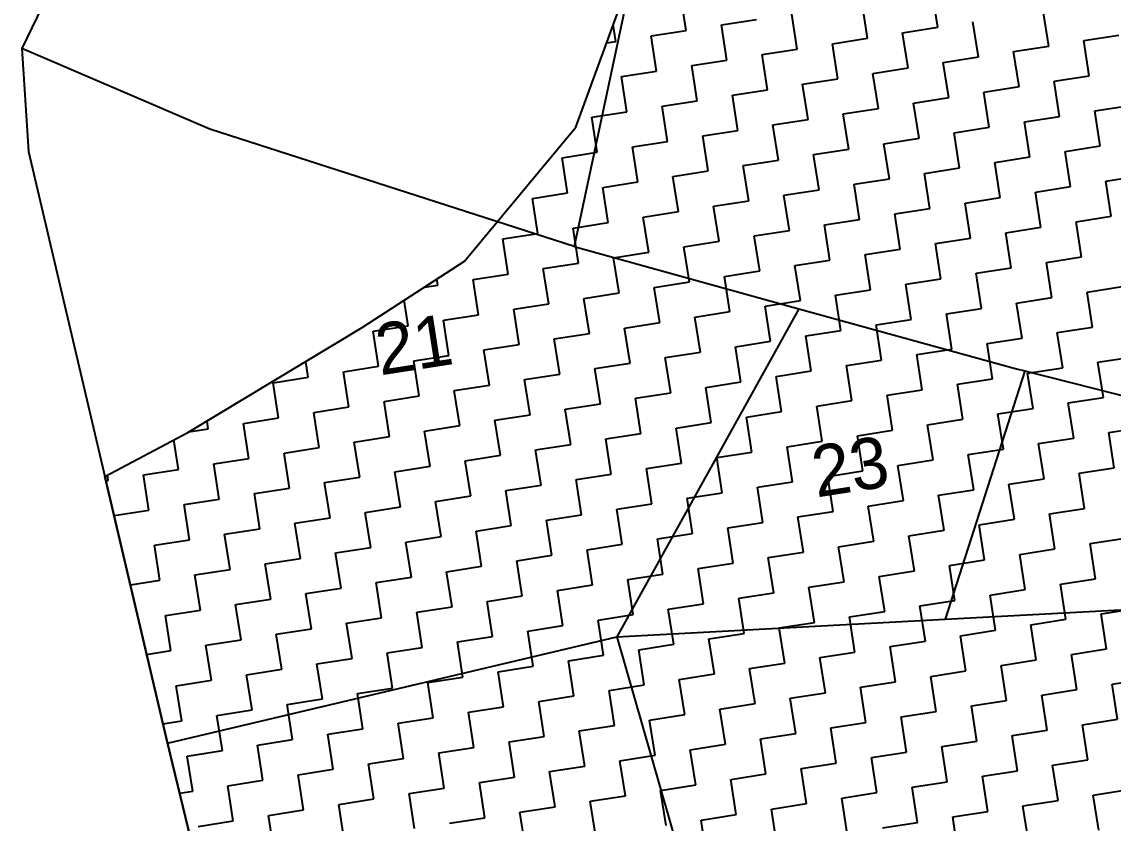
# Model space of a CAD drawing. Header units: metres. Extents: x 288488 to 290462, y 1999122 to 2001536.
# Drawn here: x 289011.4 to 289163.5, y 1999724 to 1999835.8 of the extents above; entities that cross this region are included whole.
import ezdxf
from ezdxf.enums import TextEntityAlignment as Align

# ---------------------------------------------------------------- set-up
doc = ezdxf.new("R2010")
doc.units = ezdxf.units.M
doc.header["$MEASUREMENT"] = 0
for name, color, linetype in [('POLY_HATCH', 12, 'Continuous'), ('POLY_PARCEL', 6, 'Continuous'), ('TEXT_PARCEL', 7, 'Continuous'), ('V_BOUND_LINE', 7, 'Continuous')]:
    doc.layers.add(name, color=color, linetype=linetype)
doc.styles.add('TEXT_MAP', font='')
doc.styles.get('TEXT_MAP').set_extended_font_data('Kruti Dev 050')

msp = doc.modelspace()

# ---------------------------------------------------------------- linework, layer by layer
at = {"layer": 'POLY_HATCH', "linetype": 'Continuous'}
for p, q in [((289104, 1999834.57), (289103.24, 1999839.47)), ((289139.07, 1999835.01), (289138.31, 1999839.91)), ((289129.27, 1999833.48), (289128.51, 1999838.38)), ((289108.9, 1999835.33), (289113.8, 1999836.1)), ((289119.47, 1999831.96), (289118.71, 1999836.86)), ((289154.54, 1999832.4), (289153.77, 1999837.3)), ((289094.2, 1999833.04), (289093.83, 1999835.39)), ((289099.1, 1999833.81), (289104, 1999834.57)), ((289109.67, 1999830.43), (289108.9, 1999835.33)), ((289134.17, 1999834.25), (289139.07, 1999835.01)), ((289144.74, 1999830.87), (289143.97, 1999835.77)), ((289092.9, 1999832.84), (289094.2, 1999833.04)), ((289099.86, 1999828.91), (289099.1, 1999833.81)), ((289124.37, 1999832.72), (289129.27, 1999833.48)), ((289134.93, 1999829.35), (289134.17, 1999834.25)), ((289159.44, 1999833.16), (289164.34, 1999833.92)), ((289160.2, 1999828.26), (289159.44, 1999833.16)), ((289114.57, 1999831.2), (289119.47, 1999831.96)), ((289125.13, 1999827.82), (289124.37, 1999832.72)), ((289149.64, 1999831.63), (289154.54, 1999832.4)), ((289150.4, 1999826.73), (289149.64, 1999831.63)), ((289104.77, 1999829.67), (289109.67, 1999830.43)), ((289115.33, 1999826.29), (289114.57, 1999831.2)), ((289139.83, 1999830.11), (289144.74, 1999830.87)), ((289140.6, 1999825.21), (289139.83, 1999830.11)), ((289094.96, 1999828.14), (289099.86, 1999828.91)), ((289105.53, 1999824.77), (289104.77, 1999829.67)), ((289130.03, 1999828.58), (289134.93, 1999829.35)), ((289130.8, 1999823.68), (289130.03, 1999828.58)), ((289095.73, 1999823.24), (289094.96, 1999828.14)), ((289120.23, 1999827.06), (289125.13, 1999827.82)), ((289120.99, 1999822.16), (289120.23, 1999827.06)), ((289155.3, 1999827.5), (289160.2, 1999828.26)), ((289156.06, 1999822.59), (289155.3, 1999827.5)), ((289110.43, 1999825.53), (289115.33, 1999826.29)), ((289111.19, 1999820.63), (289110.43, 1999825.53)), ((289145.5, 1999825.97), (289150.4, 1999826.73)), ((289146.26, 1999821.07), (289145.5, 1999825.97)), ((289100.63, 1999824.01), (289105.53, 1999824.77)), ((289101.39, 1999819.1), (289100.63, 1999824.01)), ((289135.7, 1999824.44), (289140.6, 1999825.21)), ((289136.46, 1999819.54), (289135.7, 1999824.44)), ((289160.96, 1999823.36), (289165.86, 1999824.12)), ((289090.83, 1999822.48), (289095.73, 1999823.24)), ((289091.59, 1999817.58), (289090.83, 1999822.48)), ((289125.89, 1999822.92), (289130.8, 1999823.68)), ((289126.66, 1999818.02), (289125.89, 1999822.92)), ((289151.16, 1999821.83), (289156.06, 1999822.59)), ((289161.73, 1999818.46), (289160.96, 1999823.36)), ((289116.09, 1999821.39), (289120.99, 1999822.16)), ((289116.86, 1999816.49), (289116.09, 1999821.39)), ((289141.36, 1999820.31), (289146.26, 1999821.07)), ((289151.92, 1999816.93), (289151.16, 1999821.83)), ((289106.29, 1999819.87), (289111.19, 1999820.63)), ((289107.05, 1999814.97), (289106.29, 1999819.87)), ((289131.56, 1999818.78), (289136.46, 1999819.54)), ((289142.12, 1999815.41), (289141.36, 1999820.31)), ((289096.49, 1999818.34), (289101.39, 1999819.1)), ((289097.25, 1999813.44), (289096.49, 1999818.34)), ((289121.76, 1999817.26), (289126.66, 1999818.02)), ((289132.32, 1999813.88), (289131.56, 1999818.78)), ((289156.83, 1999817.69), (289161.73, 1999818.46)), ((289086.69, 1999816.82), (289091.59, 1999817.58)), ((289087.45, 1999811.92), (289086.69, 1999816.82)), ((289111.95, 1999815.73), (289116.86, 1999816.49)), ((289122.52, 1999812.35), (289121.76, 1999817.26)), ((289147.02, 1999816.17), (289151.92, 1999816.93)), ((289157.59, 1999812.79), (289156.83, 1999817.69)), ((289102.15, 1999814.2), (289107.05, 1999814.97)), ((289112.72, 1999810.83), (289111.95, 1999815.73)), ((289137.22, 1999814.64), (289142.12, 1999815.41)), ((289147.79, 1999811.27), (289147.02, 1999816.17)), ((289092.35, 1999812.68), (289097.25, 1999813.44)), ((289102.92, 1999809.3), (289102.15, 1999814.2)), ((289127.42, 1999813.12), (289132.32, 1999813.88)), ((289137.98, 1999809.74), (289137.22, 1999814.64)), ((289162.49, 1999813.56), (289167.39, 1999814.32)), ((289163.25, 1999808.66), (289162.49, 1999813.56)), ((289082.55, 1999811.15), (289087.45, 1999811.92)), ((289093.11, 1999807.78), (289092.35, 1999812.68)), ((289117.62, 1999811.59), (289122.52, 1999812.35)), ((289128.18, 1999808.22), (289127.42, 1999813.12)), ((289152.69, 1999812.03), (289157.59, 1999812.79)), ((289153.45, 1999807.13), (289152.69, 1999812.03)), ((289083.31, 1999806.25), (289082.55, 1999811.15)), ((289107.82, 1999810.07), (289112.72, 1999810.83)), ((289118.38, 1999806.69), (289117.62, 1999811.59)), ((289142.89, 1999810.5), (289147.79, 1999811.27)), ((289143.65, 1999805.6), (289142.89, 1999810.5)), ((289098.01, 1999808.54), (289102.92, 1999809.3)), ((289108.58, 1999805.17), (289107.82, 1999810.07)), ((289133.08, 1999808.98), (289137.98, 1999809.74)), ((289133.85, 1999804.08), (289133.08, 1999808.98)), ((289158.35, 1999807.89), (289163.25, 1999808.66)), ((289088.21, 1999807.01), (289093.11, 1999807.78)), ((289098.78, 1999803.64), (289098.01, 1999808.54)), ((289123.28, 1999807.45), (289128.18, 1999808.22)), ((289124.04, 1999802.55), (289123.28, 1999807.45)), ((289148.55, 1999806.37), (289153.45, 1999807.13)), ((289159.11, 1999802.99), (289158.35, 1999807.89)), ((289078.41, 1999805.49), (289083.31, 1999806.25)), ((289088.98, 1999802.11), (289088.21, 1999807.01)), ((289113.48, 1999805.93), (289118.38, 1999806.69)), ((289114.24, 1999801.03), (289113.48, 1999805.93)), ((289138.75, 1999804.84), (289143.65, 1999805.6)), ((289149.31, 1999801.47), (289148.55, 1999806.37)), ((289079.17, 1999800.59), (289078.41, 1999805.49)), ((289103.68, 1999804.4), (289108.58, 1999805.17)), ((289104.44, 1999799.5), (289103.68, 1999804.4)), ((289128.95, 1999803.32), (289133.85, 1999804.08)), ((289139.51, 1999799.94), (289138.75, 1999804.84)), ((289093.88, 1999802.88), (289098.78, 1999803.64)), ((289094.64, 1999797.98), (289093.88, 1999802.88)), ((289119.14, 1999801.79), (289124.04, 1999802.55)), ((289129.71, 1999798.41), (289128.95, 1999803.32)), ((289154.21, 1999802.23), (289159.11, 1999802.99)), ((289084.07, 1999801.35), (289088.98, 1999802.11)), ((289084.84, 1999796.45), (289084.07, 1999801.35)), ((289109.34, 1999800.26), (289114.24, 1999801.03)), ((289119.91, 1999796.89), (289119.14, 1999801.79)), ((289144.41, 1999800.7), (289149.31, 1999801.47)), ((289154.98, 1999797.33), (289154.21, 1999802.23)), ((289069.37, 1999799.06), (289069.24, 1999799.91)), ((289074.27, 1999799.83), (289079.17, 1999800.59)), ((289075.04, 1999794.92), (289074.27, 1999799.83)), ((289099.54, 1999798.74), (289104.44, 1999799.5)), ((289110.1, 1999795.36), (289109.34, 1999800.26)), ((289134.61, 1999799.18), (289139.51, 1999799.94)), ((289145.17, 1999795.8), (289144.41, 1999800.7)), ((289067.49, 1999798.77), (289069.37, 1999799.06)), ((289089.74, 1999797.21), (289094.64, 1999797.98)), ((289100.3, 1999793.84), (289099.54, 1999798.74)), ((289124.81, 1999797.65), (289129.71, 1999798.41)), ((289135.37, 1999794.28), (289134.61, 1999799.18)), ((289159.88, 1999798.09), (289164.78, 1999798.85)), ((289160.64, 1999793.19), (289159.88, 1999798.09)), ((289065.23, 1999793.4), (289064.68, 1999796.95)), ((289079.94, 1999795.69), (289084.84, 1999796.45)), ((289090.5, 1999792.31), (289089.74, 1999797.21)), ((289115.01, 1999796.13), (289119.91, 1999796.89)), ((289125.57, 1999792.75), (289124.81, 1999797.65)), ((289150.07, 1999796.56), (289154.98, 1999797.33)), ((289150.84, 1999791.66), (289150.07, 1999796.56)), ((289070.13, 1999794.16), (289075.04, 1999794.92)), ((289080.7, 1999790.79), (289079.94, 1999795.69)), ((289105.2, 1999794.6), (289110.1, 1999795.36)), ((289115.77, 1999791.23), (289115.01, 1999796.13)), ((289140.27, 1999795.04), (289145.17, 1999795.8)), ((289141.04, 1999790.14), (289140.27, 1999795.04)), ((289060.33, 1999792.64), (289065.23, 1999793.4)), ((289070.9, 1999789.26), (289070.13, 1999794.16)), ((289095.4, 1999793.07), (289100.3, 1999793.84)), ((289105.97, 1999789.7), (289105.2, 1999794.6)), ((289130.47, 1999793.51), (289135.37, 1999794.28)), ((289131.23, 1999788.61), (289130.47, 1999793.51)), ((289061.1, 1999787.74), (289060.33, 1999792.64)), ((289085.6, 1999791.55), (289090.5, 1999792.31)), ((289096.16, 1999788.17), (289095.4, 1999793.07)), ((289120.67, 1999791.99), (289125.57, 1999792.75)), ((289121.43, 1999787.09), (289120.67, 1999791.99)), ((289155.74, 1999792.43), (289160.64, 1999793.19)), ((289156.5, 1999787.53), (289155.74, 1999792.43)), ((289075.8, 1999790.02), (289080.7, 1999790.79)), ((289086.36, 1999786.65), (289085.6, 1999791.55)), ((289110.87, 1999790.46), (289115.77, 1999791.23)), ((289111.63, 1999785.56), (289110.87, 1999790.46)), ((289145.94, 1999790.9), (289150.84, 1999791.66)), ((289146.7, 1999786), (289145.94, 1999790.9)), ((289066, 1999788.5), (289070.9, 1999789.26)), ((289076.56, 1999785.12), (289075.8, 1999790.02)), ((289101.07, 1999788.94), (289105.97, 1999789.7)), ((289101.83, 1999784.04), (289101.07, 1999788.94)), ((289136.14, 1999789.38), (289141.04, 1999790.14)), ((289136.9, 1999784.47), (289136.14, 1999789.38)), ((289161.4, 1999788.29), (289166.3, 1999789.05)), ((289051.29, 1999786.21), (289050.95, 1999788.41)), ((289056.19, 1999786.97), (289061.1, 1999787.74)), ((289066.76, 1999783.6), (289066, 1999788.5)), ((289091.26, 1999787.41), (289096.16, 1999788.17)), ((289092.03, 1999782.51), (289091.26, 1999787.41)), ((289126.33, 1999787.85), (289131.23, 1999788.61)), ((289127.1, 1999782.95), (289126.33, 1999787.85)), ((289151.6, 1999786.76), (289156.5, 1999787.53)), ((289162.17, 1999783.39), (289161.4, 1999788.29)), ((289046.39, 1999785.45), (289051.29, 1999786.21)), ((289056.96, 1999782.07), (289056.19, 1999786.97)), ((289081.46, 1999785.89), (289086.36, 1999786.65)), ((289082.22, 1999780.98), (289081.46, 1999785.89)), ((289116.53, 1999786.32), (289121.43, 1999787.09)), ((289117.29, 1999781.42), (289116.53, 1999786.32)), ((289141.8, 1999785.24), (289146.7, 1999786)), ((289152.36, 1999781.86), (289151.6, 1999786.76)), ((289047.16, 1999780.55), (289046.39, 1999785.45)), ((289071.66, 1999784.36), (289076.56, 1999785.12)), ((289072.42, 1999779.46), (289071.66, 1999784.36)), ((289106.73, 1999784.8), (289111.63, 1999785.56)), ((289107.49, 1999779.9), (289106.73, 1999784.8)), ((289132, 1999783.71), (289136.9, 1999784.47)), ((289142.56, 1999780.34), (289141.8, 1999785.24)), ((289061.86, 1999782.83), (289066.76, 1999783.6)), ((289062.62, 1999777.93), (289061.86, 1999782.83)), ((289096.93, 1999783.27), (289101.83, 1999784.04)), ((289097.69, 1999778.37), (289096.93, 1999783.27)), ((289122.2, 1999782.19), (289127.1, 1999782.95)), ((289132.76, 1999778.81), (289132, 1999783.71)), ((289157.26, 1999782.62), (289162.17, 1999783.39)), ((289052.06, 1999781.31), (289056.96, 1999782.07)), ((289052.82, 1999776.41), (289052.06, 1999781.31)), ((289087.13, 1999781.75), (289092.03, 1999782.51)), ((289087.89, 1999776.85), (289087.13, 1999781.75)), ((289112.39, 1999780.66), (289117.29, 1999781.42)), ((289122.96, 1999777.29), (289122.2, 1999782.19)), ((289147.46, 1999781.1), (289152.36, 1999781.86)), ((289158.03, 1999777.72), (289157.26, 1999782.62)), ((289037.35, 1999779.02), (289037.18, 1999780.12)), ((289042.25, 1999779.78), (289047.16, 1999780.55)), ((289043.02, 1999774.88), (289042.25, 1999779.78)), ((289077.32, 1999780.22), (289082.22, 1999780.98)), ((289078.09, 1999775.32), (289077.32, 1999780.22)), ((289102.59, 1999779.13), (289107.49, 1999779.9)), ((289113.16, 1999775.76), (289112.39, 1999780.66)), ((289137.66, 1999779.57), (289142.56, 1999780.34)), ((289148.23, 1999776.2), (289147.46, 1999781.1)), ((289034.65, 1999778.6), (289037.35, 1999779.02)), ((289067.52, 1999778.7), (289072.42, 1999779.46)), ((289068.29, 1999773.8), (289067.52, 1999778.7)), ((289092.79, 1999777.61), (289097.69, 1999778.37)), ((289103.35, 1999774.23), (289102.59, 1999779.13)), ((289127.86, 1999778.05), (289132.76, 1999778.81)), ((289138.42, 1999774.67), (289137.66, 1999779.57)), ((289162.93, 1999778.49), (289167.83, 1999779.25)), ((289163.69, 1999773.59), (289162.93, 1999778.49)), ((289033.22, 1999773.36), (289032.57, 1999777.49)), ((289057.72, 1999777.17), (289062.62, 1999777.93)), ((289058.48, 1999772.27), (289057.72, 1999777.17)), ((289082.99, 1999776.08), (289087.89, 1999776.85)), ((289093.55, 1999772.71), (289092.79, 1999777.61)), ((289118.06, 1999776.52), (289122.96, 1999777.29)), ((289128.62, 1999773.15), (289127.86, 1999778.05)), ((289153.13, 1999776.96), (289158.03, 1999777.72)), ((289153.89, 1999772.06), (289153.13, 1999776.96)), ((289047.92, 1999775.64), (289052.82, 1999776.41)), ((289048.68, 1999770.74), (289047.92, 1999775.64)), ((289073.19, 1999774.56), (289078.09, 1999775.32)), ((289083.75, 1999771.18), (289082.99, 1999776.08)), ((289108.26, 1999775), (289113.16, 1999775.76)), ((289118.82, 1999771.62), (289118.06, 1999776.52)), ((289143.32, 1999775.44), (289148.23, 1999776.2)), ((289144.09, 1999770.53), (289143.32, 1999775.44)), ((289038.12, 1999774.12), (289043.02, 1999774.88)), ((289038.88, 1999769.22), (289038.12, 1999774.12)), ((289063.38, 1999773.03), (289068.29, 1999773.8)), ((289073.95, 1999769.66), (289073.19, 1999774.56)), ((289098.45, 1999773.47), (289103.35, 1999774.23)), ((289109.02, 1999770.1), (289108.26, 1999775)), ((289133.52, 1999773.91), (289138.42, 1999774.67)), ((289134.29, 1999769.01), (289133.52, 1999773.91)), ((289023.41, 1999771.83), (289023.3, 1999772.59)), ((289028.31, 1999772.59), (289033.22, 1999773.36)), ((289029.08, 1999767.69), (289028.31, 1999772.59)), ((289053.58, 1999771.51), (289058.48, 1999772.27)), ((289064.15, 1999768.13), (289063.38, 1999773.03)), ((289088.65, 1999771.95), (289093.55, 1999772.71)), ((289099.22, 1999768.57), (289098.45, 1999773.47)), ((289123.72, 1999772.38), (289128.62, 1999773.15)), ((289124.48, 1999767.48), (289123.72, 1999772.38)), ((289158.79, 1999772.82), (289163.69, 1999773.59)), ((289159.55, 1999767.92), (289158.79, 1999772.82)), ((289023.08, 1999771.78), (289023.41, 1999771.83)), ((289043.78, 1999769.98), (289048.68, 1999770.74)), ((289054.35, 1999766.61), (289053.58, 1999771.51)), ((289078.85, 1999770.42), (289083.75, 1999771.18)), ((289089.41, 1999767.04), (289088.65, 1999771.95)), ((289113.92, 1999770.86), (289118.82, 1999771.62)), ((289114.68, 1999765.96), (289113.92, 1999770.86)), ((289148.99, 1999771.3), (289153.89, 1999772.06)), ((289149.75, 1999766.4), (289148.99, 1999771.3)), ((289033.98, 1999768.46), (289038.88, 1999769.22)), ((289044.54, 1999765.08), (289043.78, 1999769.98)), ((289069.05, 1999768.89), (289073.95, 1999769.66)), ((289079.61, 1999765.52), (289078.85, 1999770.42)), ((289104.12, 1999769.33), (289109.02, 1999770.1)), ((289104.88, 1999764.43), (289104.12, 1999769.33)), ((289139.19, 1999769.77), (289144.09, 1999770.53)), ((289139.95, 1999764.87), (289139.19, 1999769.77)), ((289024.21, 1999766.94), (289029.08, 1999767.69)), ((289034.74, 1999763.55), (289033.98, 1999768.46)), ((289059.25, 1999767.37), (289064.15, 1999768.13)), ((289069.81, 1999763.99), (289069.05, 1999768.89)), ((289094.32, 1999767.81), (289099.22, 1999768.57)), ((289095.08, 1999762.91), (289094.32, 1999767.81)), ((289129.38, 1999768.25), (289134.29, 1999769.01)), ((289130.15, 1999763.35), (289129.38, 1999768.25)), ((289154.65, 1999767.16), (289159.55, 1999767.92)), ((289049.44, 1999765.84), (289054.35, 1999766.61)), ((289060.01, 1999762.47), (289059.25, 1999767.37)), ((289084.51, 1999766.28), (289089.41, 1999767.04)), ((289085.28, 1999761.38), (289084.51, 1999766.28)), ((289119.58, 1999766.72), (289124.48, 1999767.48)), ((289120.35, 1999761.82), (289119.58, 1999766.72)), ((289144.85, 1999765.63), (289149.75, 1999766.4)), ((289155.41, 1999762.26), (289154.65, 1999767.16)), ((289039.64, 1999764.32), (289044.54, 1999765.08)), ((289050.21, 1999760.94), (289049.44, 1999765.84)), ((289074.71, 1999764.76), (289079.61, 1999765.52)), ((289075.47, 1999759.86), (289074.71, 1999764.76)), ((289109.78, 1999765.19), (289114.68, 1999765.96)), ((289110.54, 1999760.29), (289109.78, 1999765.19)), ((289135.05, 1999764.11), (289139.95, 1999764.87)), ((289145.61, 1999760.73), (289144.85, 1999765.63)), ((289029.84, 1999762.79), (289034.74, 1999763.55)), ((289040.41, 1999759.42), (289039.64, 1999764.32)), ((289064.91, 1999763.23), (289069.81, 1999763.99)), ((289065.67, 1999758.33), (289064.91, 1999763.23)), ((289099.98, 1999763.67), (289104.88, 1999764.43)), ((289100.74, 1999758.77), (289099.98, 1999763.67)), ((289125.25, 1999762.58), (289130.15, 1999763.35)), ((289135.81, 1999759.21), (289135.05, 1999764.11)), ((289160.32, 1999763.02), (289165.22, 1999763.78)), ((289161.08, 1999758.12), (289160.32, 1999763.02)), ((289030.6, 1999757.89), (289029.84, 1999762.79)), ((289055.11, 1999761.7), (289060.01, 1999762.47)), ((289055.87, 1999756.8), (289055.11, 1999761.7)), ((289090.18, 1999762.14), (289095.08, 1999762.91)), ((289090.94, 1999757.24), (289090.18, 1999762.14)), ((289115.44, 1999761.06), (289120.35, 1999761.82)), ((289126.01, 1999757.68), (289125.25, 1999762.58)), ((289150.51, 1999761.5), (289155.41, 1999762.26)), ((289151.28, 1999756.59), (289150.51, 1999761.5)), ((289045.31, 1999760.18), (289050.21, 1999760.94)), ((289046.07, 1999755.28), (289045.31, 1999760.18)), ((289080.38, 1999760.62), (289085.28, 1999761.38)), ((289081.14, 1999755.72), (289080.38, 1999760.62)), ((289105.64, 1999759.53), (289110.54, 1999760.29)), ((289116.21, 1999756.16), (289115.44, 1999761.06)), ((289140.71, 1999759.97), (289145.61, 1999760.73)), ((289141.47, 1999755.07), (289140.71, 1999759.97)), ((289035.5, 1999758.65), (289040.41, 1999759.42)), ((289036.27, 1999753.75), (289035.5, 1999758.65)), ((289070.57, 1999759.09), (289075.47, 1999759.86)), ((289071.34, 1999754.19), (289070.57, 1999759.09)), ((289095.84, 1999758.01), (289100.74, 1999758.77)), ((289106.41, 1999754.63), (289105.64, 1999759.53)), ((289130.91, 1999758.44), (289135.81, 1999759.21)), ((289131.67, 1999753.54), (289130.91, 1999758.44)), ((289026.49, 1999757.25), (289030.6, 1999757.89)), ((289060.77, 1999757.57), (289065.67, 1999758.33)), ((289061.53, 1999752.67), (289060.77, 1999757.57)), ((289086.04, 1999756.48), (289090.94, 1999757.24)), ((289096.6, 1999753.1), (289095.84, 1999758.01)), ((289121.11, 1999756.92), (289126.01, 1999757.68)), ((289121.87, 1999752.02), (289121.11, 1999756.92)), ((289156.18, 1999757.36), (289161.08, 1999758.12)), ((289156.94, 1999752.46), (289156.18, 1999757.36)), ((289050.97, 1999756.04), (289055.87, 1999756.8)), ((289051.73, 1999751.14), (289050.97, 1999756.04)), ((289076.24, 1999754.95), (289081.14, 1999755.72)), ((289086.8, 1999751.58), (289086.04, 1999756.48)), ((289111.31, 1999755.39), (289116.21, 1999756.16)), ((289112.07, 1999750.49), (289111.31, 1999755.39)), ((289146.38, 1999755.83), (289151.28, 1999756.59)), ((289147.14, 1999750.93), (289146.38, 1999755.83)), ((289041.17, 1999754.52), (289046.07, 1999755.28)), ((289041.93, 1999749.61), (289041.17, 1999754.52)), ((289066.44, 1999753.43), (289071.34, 1999754.19)), ((289077, 1999750.05), (289076.24, 1999754.95)), ((289101.5, 1999753.87), (289106.41, 1999754.63)), ((289102.27, 1999748.97), (289101.5, 1999753.87)), ((289136.57, 1999754.31), (289141.47, 1999755.07)), ((289137.34, 1999749.41), (289136.57, 1999754.31)), ((289161.84, 1999753.22), (289166.74, 1999753.98)), ((289031.37, 1999752.99), (289036.27, 1999753.75)), ((289032.13, 1999748.09), (289031.37, 1999752.99)), ((289056.63, 1999751.9), (289061.53, 1999752.67)), ((289067.2, 1999748.53), (289066.44, 1999753.43)), ((289091.7, 1999752.34), (289096.6, 1999753.1)), ((289092.47, 1999747.44), (289091.7, 1999752.34)), ((289126.77, 1999752.78), (289131.67, 1999753.54)), ((289127.53, 1999747.88), (289126.77, 1999752.78)), ((289152.04, 1999751.69), (289156.94, 1999752.46)), ((289162.6, 1999748.32), (289161.84, 1999753.22)), ((289046.83, 1999750.38), (289051.73, 1999751.14)), ((289057.4, 1999747), (289056.63, 1999751.9)), ((289081.9, 1999750.82), (289086.8, 1999751.58)), ((289082.66, 1999745.92), (289081.9, 1999750.82)), ((289116.97, 1999751.25), (289121.87, 1999752.02)), ((289117.73, 1999746.35), (289116.97, 1999751.25)), ((289142.24, 1999750.17), (289147.14, 1999750.93)), ((289152.8, 1999746.79), (289152.04, 1999751.69)), ((289037.03, 1999748.85), (289041.93, 1999749.61)), ((289047.59, 1999745.48), (289046.83, 1999750.38)), ((289072.1, 1999749.29), (289077, 1999750.05)), ((289072.86, 1999744.39), (289072.1, 1999749.29)), ((289107.17, 1999749.73), (289112.07, 1999750.49)), ((289107.93, 1999744.83), (289107.17, 1999749.73)), ((289132.44, 1999748.64), (289137.34, 1999749.41)), ((289143, 1999745.27), (289142.24, 1999750.17)), ((289028.76, 1999747.56), (289032.13, 1999748.09)), ((289037.79, 1999743.95), (289037.03, 1999748.85)), ((289062.3, 1999747.76), (289067.2, 1999748.53)), ((289063.06, 1999742.86), (289062.3, 1999747.76)), ((289097.37, 1999748.2), (289102.27, 1999748.97)), ((289098.13, 1999743.3), (289097.37, 1999748.2)), ((289122.63, 1999747.12), (289127.53, 1999747.88)), ((289133.2, 1999743.74), (289132.44, 1999748.64)), ((289157.7, 1999747.56), (289162.6, 1999748.32)), ((289052.5, 1999746.24), (289057.4, 1999747)), ((289053.26, 1999741.34), (289052.5, 1999746.24)), ((289087.56, 1999746.68), (289092.47, 1999747.44)), ((289088.33, 1999741.78), (289087.56, 1999746.68)), ((289112.83, 1999745.59), (289117.73, 1999746.35)), ((289123.4, 1999742.22), (289122.63, 1999747.12)), ((289147.9, 1999746.03), (289152.8, 1999746.79)), ((289158.47, 1999742.65), (289157.7, 1999747.56)), ((289042.69, 1999744.71), (289047.59, 1999745.48)), ((289043.46, 1999739.81), (289042.69, 1999744.71)), ((289077.76, 1999745.15), (289082.66, 1999745.92)), ((289078.53, 1999740.25), (289077.76, 1999745.15)), ((289103.03, 1999744.07), (289107.93, 1999744.83)), ((289113.59, 1999740.69), (289112.83, 1999745.59)), ((289138.1, 1999744.5), (289143, 1999745.27)), ((289148.66, 1999741.13), (289147.9, 1999746.03)), ((289032.89, 1999743.19), (289037.79, 1999743.95)), ((289033.65, 1999738.29), (289032.89, 1999743.19)), ((289067.96, 1999743.63), (289072.86, 1999744.39)), ((289068.72, 1999738.73), (289067.96, 1999743.63)), ((289093.23, 1999742.54), (289098.13, 1999743.3)), ((289103.79, 1999739.16), (289103.03, 1999744.07)), ((289128.3, 1999742.98), (289133.2, 1999743.74)), ((289138.86, 1999739.6), (289138.1, 1999744.5)), ((289163.37, 1999743.42), (289168.27, 1999744.18)), ((289164.13, 1999738.52), (289163.37, 1999743.42)), ((289058.16, 1999742.1), (289063.06, 1999742.86)), ((289058.92, 1999737.2), (289058.16, 1999742.1)), ((289083.43, 1999741.01), (289088.33, 1999741.78)), ((289093.99, 1999737.64), (289093.23, 1999742.54)), ((289118.5, 1999741.45), (289123.4, 1999742.22)), ((289129.06, 1999738.08), (289128.3, 1999742.98)), ((289153.56, 1999741.89), (289158.47, 1999742.65)), ((289154.33, 1999736.99), (289153.56, 1999741.89)), ((289048.36, 1999740.58), (289053.26, 1999741.34)), ((289049.12, 1999735.67), (289048.36, 1999740.58)), ((289073.62, 1999739.49), (289078.53, 1999740.25)), ((289084.19, 1999736.11), (289083.43, 1999741.01)), ((289108.69, 1999739.93), (289113.59, 1999740.69)), ((289119.26, 1999736.55), (289118.5, 1999741.45)), ((289143.76, 1999740.37), (289148.66, 1999741.13)), ((289144.53, 1999735.47), (289143.76, 1999740.37)), ((289038.56, 1999739.05), (289043.46, 1999739.81)), ((289039.32, 1999734.15), (289038.56, 1999739.05)), ((289063.82, 1999737.96), (289068.72, 1999738.73)), ((289074.39, 1999734.59), (289073.62, 1999739.49)), ((289098.89, 1999738.4), (289103.79, 1999739.16)), ((289109.46, 1999735.03), (289108.69, 1999739.93)), ((289133.96, 1999738.84), (289138.86, 1999739.6)), ((289134.72, 1999733.94), (289133.96, 1999738.84)), ((289031.03, 1999737.88), (289033.65, 1999738.29)), ((289054.02, 1999736.44), (289058.92, 1999737.2)), ((289064.59, 1999733.06), (289063.82, 1999737.96)), ((289089.09, 1999736.88), (289093.99, 1999737.64)), ((289099.65, 1999733.5), (289098.89, 1999738.4)), ((289124.16, 1999737.32), (289129.06, 1999738.08)), ((289124.92, 1999732.41), (289124.16, 1999737.32)), ((289159.23, 1999737.75), (289164.13, 1999738.52)), ((289159.99, 1999732.85), (289159.23, 1999737.75)), ((289044.22, 1999734.91), (289049.12, 1999735.67)), ((289054.78, 1999731.54), (289054.02, 1999736.44)), ((289079.29, 1999735.35), (289084.19, 1999736.11)), ((289089.85, 1999731.98), (289089.09, 1999736.88)), ((289114.36, 1999735.79), (289119.26, 1999736.55)), ((289115.12, 1999730.89), (289114.36, 1999735.79)), ((289149.43, 1999736.23), (289154.33, 1999736.99)), ((289150.19, 1999731.33), (289149.43, 1999736.23)), ((289034.42, 1999733.39), (289039.32, 1999734.15)), ((289044.98, 1999730.01), (289044.22, 1999734.91)), ((289069.49, 1999733.83), (289074.39, 1999734.59)), ((289080.05, 1999730.45), (289079.29, 1999735.35)), ((289104.56, 1999734.26), (289109.46, 1999735.03)), ((289105.32, 1999729.36), (289104.56, 1999734.26)), ((289139.63, 1999734.7), (289144.53, 1999735.47)), ((289140.39, 1999729.8), (289139.63, 1999734.7)), ((289035.18, 1999728.49), (289034.42, 1999733.39)), ((289059.68, 1999732.3), (289064.59, 1999733.06)), ((289070.25, 1999728.92), (289069.49, 1999733.83)), ((289094.75, 1999732.74), (289099.65, 1999733.5)), ((289095.52, 1999727.84), (289094.75, 1999732.74)), ((289129.82, 1999733.18), (289134.72, 1999733.94)), ((289130.59, 1999728.28), (289129.82, 1999733.18)), ((289155.09, 1999732.09), (289159.99, 1999732.85)), ((289049.88, 1999730.77), (289054.78, 1999731.54)), ((289060.45, 1999727.4), (289059.68, 1999732.3)), ((289084.95, 1999731.21), (289089.85, 1999731.98)), ((289085.71, 1999726.31), (289084.95, 1999731.21)), ((289120.02, 1999731.65), (289124.92, 1999732.41)), ((289120.78, 1999726.75), (289120.02, 1999731.65)), ((289145.29, 1999730.56), (289150.19, 1999731.33)), ((289155.85, 1999727.19), (289155.09, 1999732.09)), ((289040.08, 1999729.25), (289044.98, 1999730.01)), ((289050.65, 1999725.87), (289049.88, 1999730.77)), ((289075.15, 1999729.69), (289080.05, 1999730.45)), ((289075.91, 1999724.79), (289075.15, 1999729.69)), ((289110.22, 1999730.13), (289115.12, 1999730.89)), ((289110.98, 1999725.22), (289110.22, 1999730.13)), ((289135.49, 1999729.04), (289140.39, 1999729.8)), ((289146.05, 1999725.66), (289145.29, 1999730.56)), ((289033.37, 1999728.2), (289035.18, 1999728.49)), ((289040.84, 1999724.35), (289040.08, 1999729.25)), ((289065.35, 1999728.16), (289070.25, 1999728.92)), ((289066.11, 1999723.26), (289065.35, 1999728.16)), ((289100.42, 1999728.6), (289105.32, 1999729.36)), ((289101.18, 1999723.7), (289100.42, 1999728.6)), ((289125.69, 1999727.51), (289130.59, 1999728.28)), ((289136.25, 1999724.14), (289135.49, 1999729.04)), ((289160.75, 1999727.95), (289165.66, 1999728.71)), ((289161.52, 1999723.05), (289160.75, 1999727.95)), ((289055.55, 1999726.64), (289060.45, 1999727.4)), ((289056.31, 1999721.73), (289055.55, 1999726.64)), ((289090.62, 1999727.07), (289095.52, 1999727.84)), ((289091.38, 1999722.17), (289090.62, 1999727.07)), ((289115.88, 1999725.99), (289120.78, 1999726.75)), ((289126.45, 1999722.61), (289125.69, 1999727.51)), ((289150.95, 1999726.43), (289155.85, 1999727.19)), ((289151.72, 1999721.53), (289150.95, 1999726.43)), ((289045.74, 1999725.11), (289050.65, 1999725.87)), ((289046.51, 1999720.21), (289045.74, 1999725.11)), ((289080.81, 1999725.55), (289085.71, 1999726.31)), ((289081.58, 1999720.65), (289080.81, 1999725.55)), ((289106.08, 1999724.46), (289110.98, 1999725.22)), ((289116.65, 1999721.09), (289115.88, 1999725.99)), ((289141.15, 1999724.9), (289146.05, 1999725.66)), ((289035.94, 1999723.58), (289040.84, 1999724.35)), ((289071.01, 1999724.02), (289075.91, 1999724.79)), ((289106.84, 1999719.56), (289106.08, 1999724.46)), ((289131.35, 1999723.38), (289136.25, 1999724.14)), ((289141.91, 1999720), (289141.15, 1999724.9))]:
    msp.add_line(p, q, dxfattribs=at)
at = {"layer": 'POLY_HATCH'}
for p, q in [((289088.61, 1999821.07), (289094.69, 1999837.73)), ((289073.08, 1999802.4), (289088.61, 1999821.07)), ((289058.8, 1999793.13), (289073.08, 1999802.4)), ((289034.51, 1999778.51), (289058.8, 1999793.13)), ((289022.93, 1999772.39), (289034.51, 1999778.51)), ((289031.66, 1999735.19), (289022.93, 1999772.39)), ((289042.95, 1999688.88), (289031.66, 1999735.19))]:
    msp.add_line(p, q, dxfattribs=at)
at = {"layer": 'POLY_PARCEL'}
for p, q in [((289113.29, 1999921.52), (289088.36, 1999804.43)), ((289037.56, 1999820.79), (289011.36, 1999832.03)), ((289088.36, 1999804.43), (289037.56, 1999820.79)), ((289088.36, 1999804.43), (289119.71, 1999795.76)), ((289119.71, 1999795.76), (289094.3, 1999750.02)), ((289119.71, 1999795.76), (289150.03, 1999787.38)), ((289150.03, 1999787.38), (289151.22, 1999787.08)), ((289151.22, 1999787.08), (289140.11, 1999752.46)), ((289151.22, 1999787.08), (289178.18, 1999780.26)), ((289140.11, 1999752.46), (289176.53, 1999754.4)), ((289094.3, 1999750.02), (289140.11, 1999752.46)), ((289031.66, 1999735.19), (289094.3, 1999750.02)), ((289094.3, 1999750.02), (289103.48, 1999718.11))]:
    msp.add_line(p, q, dxfattribs=at)
at = {"layer": 'V_BOUND_LINE'}
for p, q in [((289058.7, 1999931.04), (289011.36, 1999832.03)), ((289011.36, 1999832.03), (289012.3, 1999817.7)), ((289012.3, 1999817.7), (289031.66, 1999735.19)), ((289031.66, 1999735.19), (289042.95, 1999688.88))]:
    msp.add_line(p, q, dxfattribs=at)

# ---------------------------------------------------------------- texts
at = {"layer": 'TEXT_PARCEL', "style": 'TEXT_MAP'}
for s, p in [('21', (289066, 1999790.85)), ('23', (289126.84, 1999773.78))]:
    msp.add_text(s, height=7.142, rotation=8.8469, dxfattribs=at).set_placement(p, align=Align.MIDDLE)

doc.saveas('drawing.dxf')
